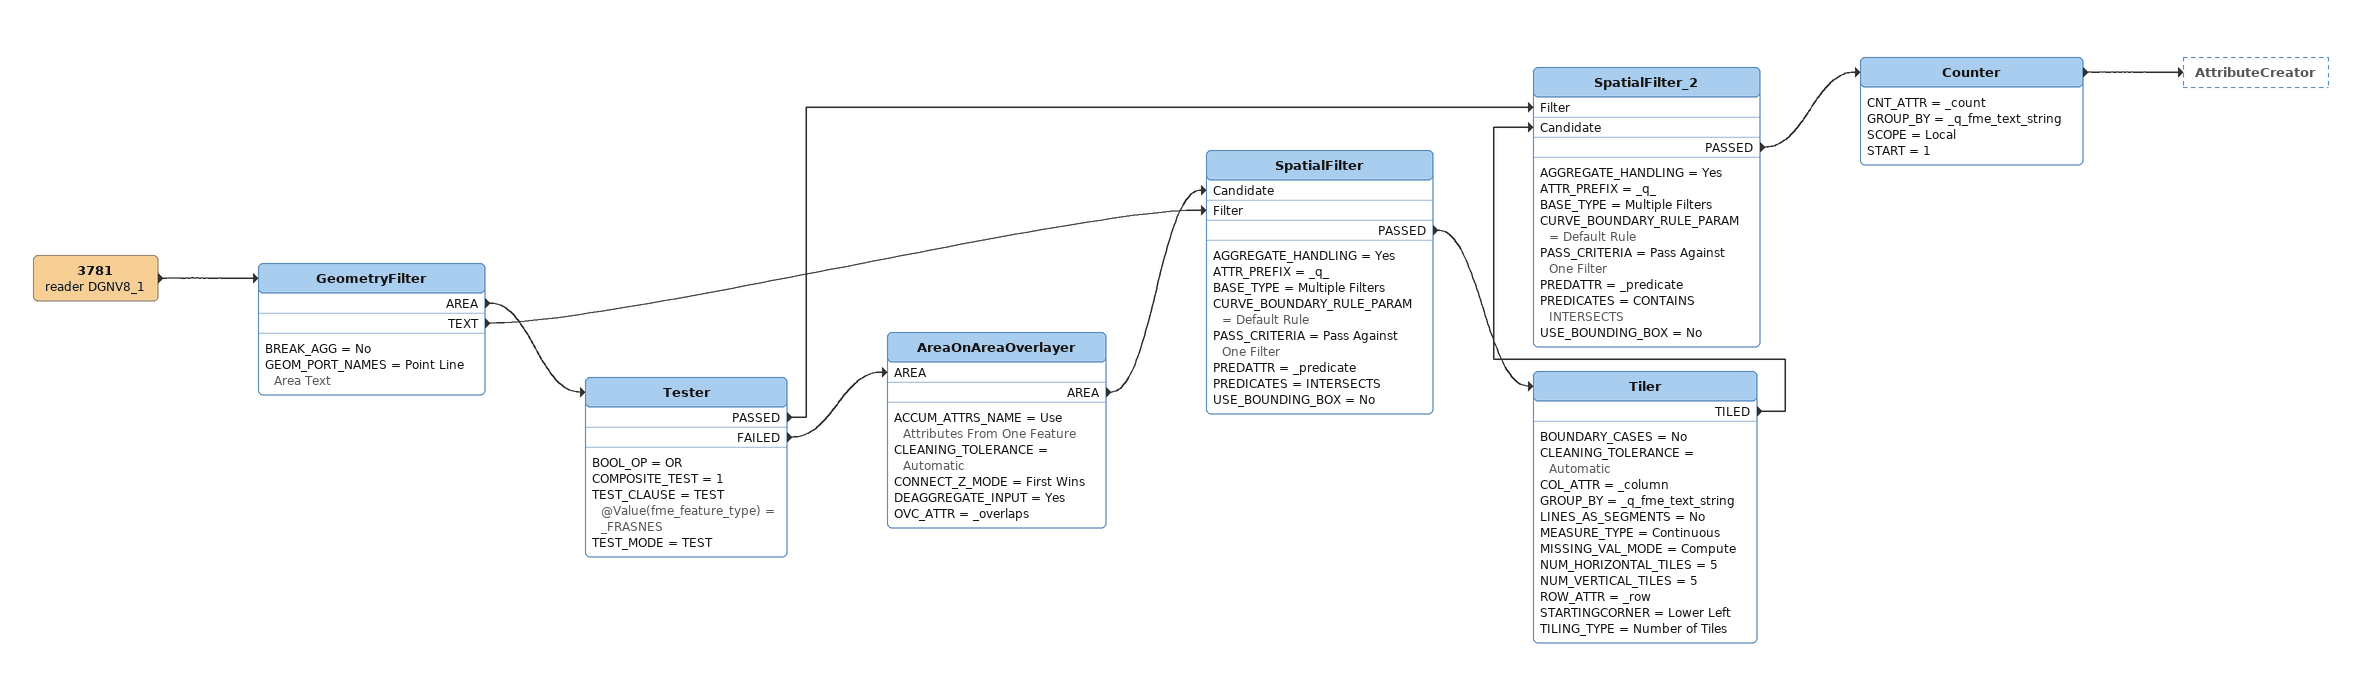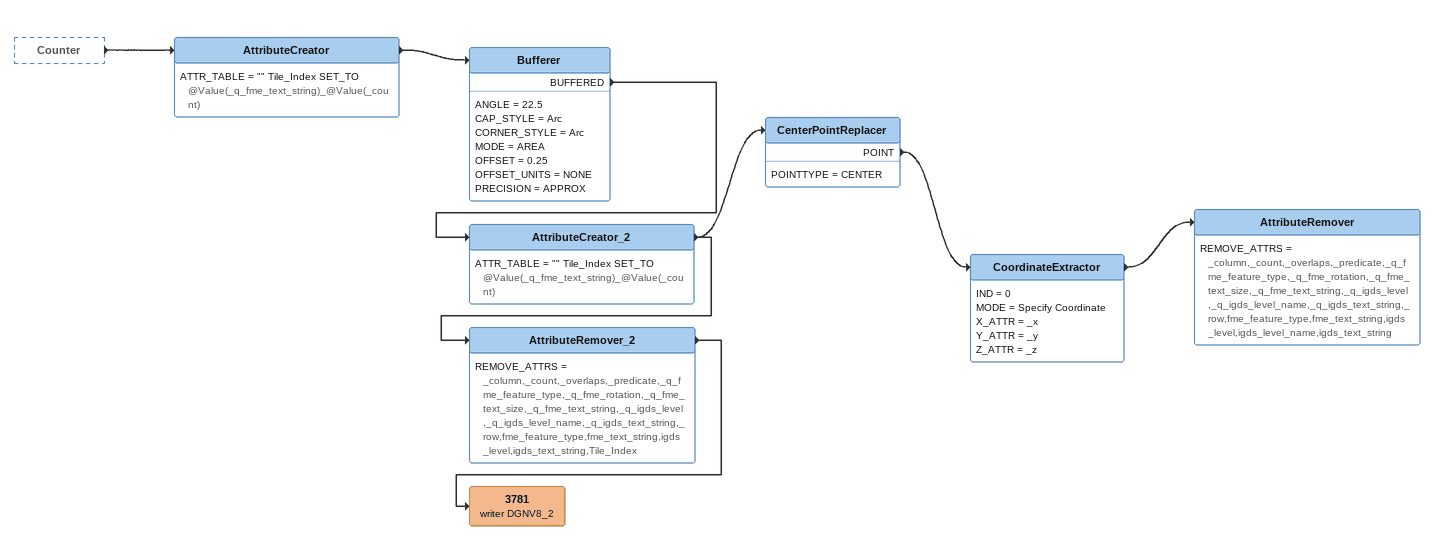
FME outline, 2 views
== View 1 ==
3781 (reader DGNV8_1)
    -> GeometryFilter
GeometryFilter
    BREAK_AGG = No
    GEOM_PORT_NAMES = Point Line Area Text
    AREA -> Tester
    TEXT -> SpatialFilter [Filter]
Tester
    BOOL_OP = OR
    COMPOSITE_TEST = 1
    TEST_CLAUSE = TEST @Value(fme_feature_type) = _FRASNES
    TEST_MODE = TEST
    PASSED -> SpatialFilter_2 [Filter]
    FAILED -> AreaOnAreaOverlayer [AREA]
AreaOnAreaOverlayer
    ACCUM_ATTRS_NAME = Use Attributes From One Feature
    CLEANING_TOLERANCE = Automatic
    CONNECT_Z_MODE = First Wins
    DEAGGREGATE_INPUT = Yes
    OVC_ATTR = _overlaps
    AREA -> SpatialFilter [Candidate]
SpatialFilter
    AGGREGATE_HANDLING = Yes
    ATTR_PREFIX = _q_
    BASE_TYPE = Multiple Filters
    CURVE_BOUNDARY_RULE_PARAM = Default Rule
    PASS_CRITERIA = Pass Against One Filter
    PREDATTR = _predicate
    PREDICATES = INTERSECTS
    USE_BOUNDING_BOX = No
    PASSED -> Tiler
Tiler
    BOUNDARY_CASES = No
    CLEANING_TOLERANCE = Automatic
    COL_ATTR = _column
    GROUP_BY = _q_fme_text_string
    LINES_AS_SEGMENTS = No
    MEASURE_TYPE = Continuous
    MISSING_VAL_MODE = Compute
    NUM_HORIZONTAL_TILES = 5
    NUM_VERTICAL_TILES = 5
    ROW_ATTR = _row
    STARTINGCORNER = Lower Left
    TILING_TYPE = Number of Tiles
    TILED -> SpatialFilter_2 [Candidate]
SpatialFilter_2
    AGGREGATE_HANDLING = Yes
    ATTR_PREFIX = _q_
    BASE_TYPE = Multiple Filters
    CURVE_BOUNDARY_RULE_PARAM = Default Rule
    PASS_CRITERIA = Pass Against One Filter
    PREDATTR = _predicate
    PREDICATES = CONTAINS INTERSECTS
    USE_BOUNDING_BOX = No
    PASSED -> Counter
Counter
    CNT_ATTR = _count
    GROUP_BY = _q_fme_text_string
    SCOPE = Local
    START = 1
    -> AttributeCreator

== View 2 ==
Counter [outside]
    -> AttributeCreator
AttributeCreator
    ATTR_TABLE = "" Tile_Index SET_TO @Value(_q_fme_text_string)_@Value(_count)
    -> Bufferer
Bufferer
    ANGLE = 22.5
    CAP_STYLE = Arc
    CORNER_STYLE = Arc
    MODE = AREA
    OFFSET = 0.25
    OFFSET_UNITS = NONE
    PRECISION = APPROX
    BUFFERED -> AttributeCreator_2
AttributeCreator_2
    ATTR_TABLE = "" Tile_Index SET_TO @Value(_q_fme_text_string)_@Value(_count)
    -> AttributeRemover_2
    -> CenterPointReplacer
CenterPointReplacer
    POINTTYPE = CENTER
    POINT -> CoordinateExtractor
CoordinateExtractor
    IND = 0
    MODE = Specify Coordinate
    X_ATTR = _x
    Y_ATTR = _y
    Z_ATTR = _z
    -> AttributeRemover
AttributeRemover
    REMOVE_ATTRS = _column,_count,_overlaps,_predicate,_q_fme_feature_type,_q_fme_rotation,_q_fme_text_size,_q_fme_text_string,_q_igds_level,_q_igds_level_name,_q_igds_text_string,_row,fme_feature_type,fme_text_string,igds_level,igds_level_name,igds_text_string
AttributeRemover_2
    REMOVE_ATTRS = _column,_count,_overlaps,_predicate,_q_fme_feature_type,_q_fme_rotation,_q_fme_text_size,_q_fme_text_string,_q_igds_level,_q_igds_level_name,_q_igds_text_string,_row,fme_feature_type,fme_text_string,igds_level,igds_text_string,Tile_Index
    -> 3781 (writer DGNV8_2)
3781 (writer DGNV8_2)
